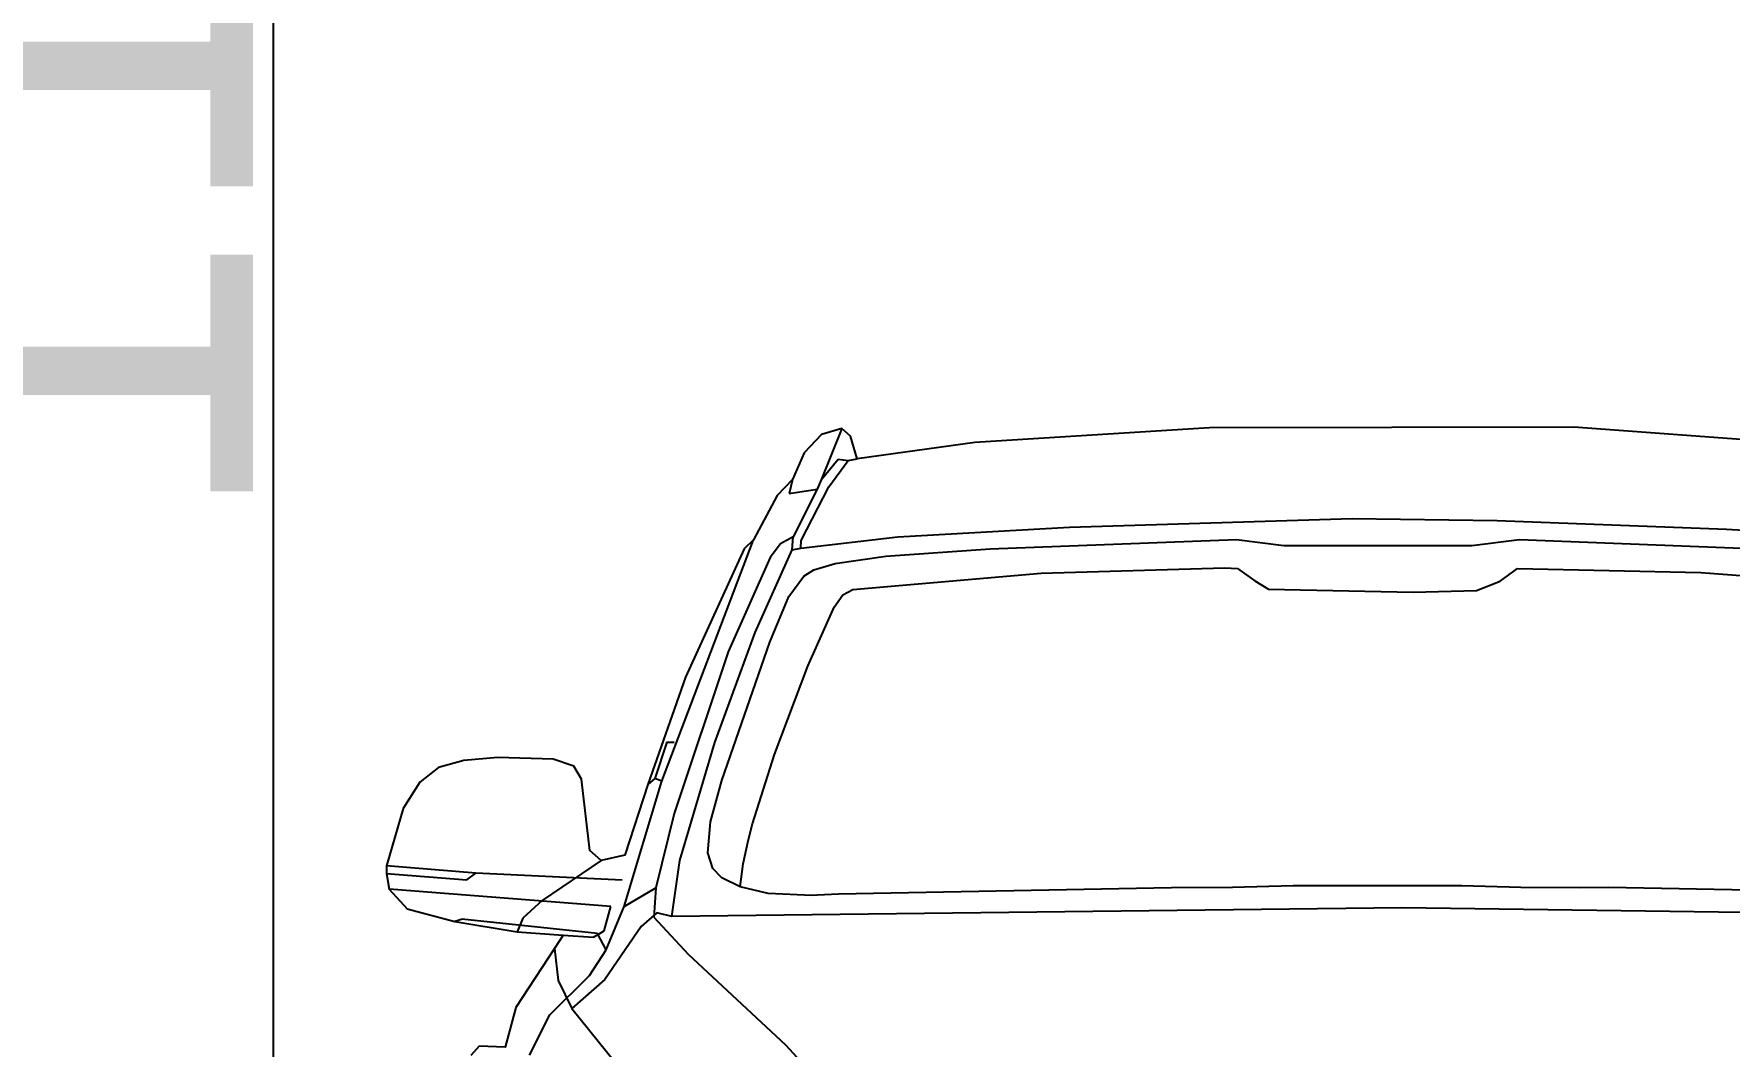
# Model space of a CAD drawing. Header units: inches. Extents: x 7915 to 10666, y -851 to 1175.
# Drawn here: x 8225.5 to 8290.3, y 713.8 to 752.4 of the extents above; entities that cross this region are included whole.
import ezdxf

# ---------------------------------------------------------------- set-up
doc = ezdxf.new("R2010")
doc.units = ezdxf.units.IN
doc.header["$LTSCALE"] = 10
doc.header["$MEASUREMENT"] = 0
doc.linetypes.add('HIDDEN', pattern=[9.525, 6.35, -3.175])
for name, color, linetype in [('CAR1', 250, 'Continuous'), ('dim', 1, 'Continuous'), ('WALL', 4, 'Continuous')]:
    doc.layers.add(name, color=color, linetype=linetype)
doc.styles.add('3-16', font='arial.ttf', dxfattribs={"height": 15})
doc.dimstyles.new('3-16 INCH', dxfattribs={"dimtxt": 15, "dimasz": 9, "dimexe": 3, "dimexo": 0.5, "dimgap": 0.5, "dimtad": 1, "dimdec": 4, "dimzin": 0, "dimdsep": 46, "dimlunit": 4, "dimtxsty": '3-16', "dimblk": 'ARCHTICK', "dimcen": 8, "dimdle": 3, "dimclrd": 1, "dimclre": 8, "dimclrt": 2, "dimadec": 3, "dimazin": 0, "dimtfac": 1, "dimtdec": 4, "dimtofl": 0, "dimtmove": 2, "dimatfit": 3, "dimldrblk": 'AERO', "dimfxl": 0, "dimtolj": 1, "dimtzin": 0, "dimarcsym": 0})

# ---------------------------------------------------------------- blocks, each defined once
blk = doc.blocks.new('A$C05ee71f7')
blk.add_wipeout([(57.797, 59.508), (58.053, 60.35), (58.439, 60.671), (59.152, 60.45), (59.737, 59.908), (60.293, 58.71), (60.878, 58.096), (61.791, 56.427), (62.119, 56.099), (64.116, 51.777), (64.116, 51.777), (66.112, 46.528), (66.74, 44.232), (67.311, 44.189), (67.999, 44.386), (68.594, 47.127), (68.994, 47.784), (69.607, 48.069), (72.103, 48.097), (73.587, 47.912), (74.514, 47.598), (75.213, 47.142), (75.869, 46.3), (75.869, 46.3), (76.445, 43.95), (76.382, 43.162), (75.798, 42.392), (74.785, 42.05), (74.542, 41.921), (74.271, 41.878), (73.701, 41.864), (69.037, 41.336), (70.862, 38.555), (71.268, 37.056), (72.175, 37.086), (72.488, 36.915), (72.588, 36.044), (72.66, 35.089), (71.804, 34.675), (72.331, 32.521), (72.474, 31.822), (72.488, 29.512), (72.574, 26.459), (72.331, 24.748), (72.389, 1.797), (72.16, 0.827), (71.59, 0), (63.545, 0), (62.96, 0.884), (62.746, 1.954), (62.746, 7.474), (58.781, 7.431), (58.324, 7.702), (58.318, 8.615), (17.43, 8.615), (17.473, 7.702), (17.031, 7.431), (13.151, 7.46), (13.151, 1.797), (12.923, 0.827), (12.352, 0), (4.322, 0), (3.68, 0.998), (3.509, 1.968), (3.552, 24.662), (3.409, 29.141), (3.409, 29.141), (3.295, 29.426), (3.195, 31.223), (3.366, 31.879), (3.48, 32.536), (3.994, 34.647), (3.138, 35.103), (3.209, 36.044), (3.224, 36.715), (3.537, 37.071), (4.536, 37.029), (4.935, 38.541), (6.419, 40.794), (6.747, 41.308), (4.992, 41.436), (2.61, 41.836), (0.785, 42.321), (0.1, 43.062), (0, 43.661), (0, 43.961), (0.628, 46.143), (1.269, 47.156), (1.983, 47.712), (2.953, 47.983), (4.251, 48.097), (6.362, 48.04), (7.16, 47.769), (7.446, 47.27), (7.774, 44.546), (8.202, 44.161), (9.1, 44.36), (9.985, 47.07), (11.425, 51.164), (13.665, 56.071), (14.021, 56.413), (14.934, 58.11), (15.519, 58.724), (15.961, 59.737), (16.632, 60.435), (17.402, 60.664), (17.73, 60.378), (17.987, 59.508), (22.494, 60.136), (31.466, 60.692), (45.387, 60.721), (53.332, 60.136)]).dxf.layer = 'CAR1'
at = {"layer": 'CAR1'}
for p, q in [((17.402, 60.664), (16.617, 58.71)), ((16.617, 58.71), (17.259, 59.494)), ((16.903, 58.439), (17.644, 59.451)), ((17.259, 59.494), (17.644, 59.451)), ((17.644, 59.451), (17.987, 59.508)), ((15.519, 58.724), (15.391, 58.182)), ((15.391, 58.182), (16.46, 58.353)), ((16.46, 58.353), (15.547, 56.527)), ((15.847, 56.385), (16.903, 58.439)), ((16.617, 58.71), (16.46, 58.353)), ((26.103, 56.898), (36.915, 57.226)), ((36.915, 57.226), (42.463, 57.155)), ((42.463, 57.155), (51.235, 56.827)), ((10.527, 47.199), (14.021, 56.413)), ((15.547, 56.527), (15.063, 56.256)), ((15.505, 56.028), (15.547, 56.527)), ((15.833, 56.099), (19.541, 56.527)), ((19.541, 56.527), (26.103, 56.898)), ((23.079, 56.071), (32.493, 56.427)), ((32.493, 56.427), (34.304, 56.199)), ((41.493, 56.199), (43.319, 56.427)), ((43.319, 56.427), (53.247, 56.042)), ((51.235, 56.827), (56.812, 56.484)), ((14.663, 55.743), (13.051, 52.134)), ((14.093, 52.876), (15.505, 56.028)), ((15.063, 56.256), (14.663, 55.743)), ((15.505, 56.028), (15.833, 56.099)), ((15.833, 56.099), (15.847, 56.385)), ((17.145, 55.514), (19.085, 55.786)), ((19.085, 55.786), (23.079, 56.071)), ((34.304, 56.199), (41.493, 56.199)), ((15.947, 55.03), (16.332, 55.272)), ((16.332, 55.272), (17.145, 55.514)), ((17.83, 54.516), (25.019, 55.144)), ((25.019, 55.144), (32.051, 55.343)), ((32.051, 55.343), (32.536, 55.315)), ((32.536, 55.315), (33.192, 54.844)), ((42.577, 54.83), (43.233, 55.315)), ((43.233, 55.315), (50.251, 55.172)), ((50.251, 55.172), (55.301, 54.787)), ((15.376, 54.245), (15.947, 55.03)), ((17.445, 54.316), (17.83, 54.516)), ((33.192, 54.844), (33.719, 54.53)), ((33.719, 54.53), (39.254, 54.416)), ((39.254, 54.416), (41.664, 54.473)), ((41.664, 54.473), (42.577, 54.83)), ((14.649, 52.505), (15.376, 54.245)), ((16.104, 51.592), (17.116, 53.846)), ((17.116, 53.846), (17.445, 54.316)), ((12.552, 48.668), (14.093, 52.876)), ((12.809, 47.213), (14.649, 52.505)), ((13.051, 52.134), (10.997, 45.958)), ((14.834, 48.211), (16.104, 51.592)), ((10.712, 48.682), (10.256, 47.299)), ((10.712, 48.682), (10.99, 48.668)), ((10.99, 48.668), (10.712, 48.682)), ((11.211, 44.161), (12.552, 48.668)), ((13.993, 45.558), (14.834, 48.211)), ((9.086, 42.406), (10.527, 47.199)), ((10.256, 47.299), (9.985, 47.07)), ((10.527, 47.199), (10.256, 47.299)), ((12.381, 45.644), (12.809, 47.213)), ((10.997, 45.958), (10.298, 43.119)), ((12.281, 44.46), (12.381, 45.644)), ((13.822, 44.917), (13.993, 45.558)), ((13.636, 44.032), (13.822, 44.917)), ((8.202, 44.161), (5.941, 42.634)), ((10.898, 42.021), (11.211, 44.161)), ((12.467, 43.861), (12.281, 44.46)), ((3.409, 43.676), (0, 43.961)), ((0, 43.661), (3.067, 43.419)), ((3.067, 43.419), (3.409, 43.676)), ((9, 43.405), (3.409, 43.676)), ((12.809, 43.504), (12.467, 43.861)), ((13.522, 43.162), (12.809, 43.504)), ((13.522, 43.162), (13.636, 44.032)), ((8.573, 42.406), (0.1, 43.062)), ((9.086, 42.406), (10.298, 43.119)), ((10.298, 43.119), (10.213, 41.992)), ((14.592, 42.905), (13.522, 43.162)), ((16.261, 42.82), (14.592, 42.905)), ((16.475, 42.834), (16.261, 42.82)), ((17.273, 42.877), (16.475, 42.834)), ((30.011, 43.119), (17.273, 42.877)), ((32.336, 43.134), (30.011, 43.119)), ((34.661, 43.191), (32.336, 43.134)), ((41.108, 43.191), (34.661, 43.191)), ((43.362, 43.134), (41.108, 43.191)), ((45.63, 43.119), (43.362, 43.134)), ((46.714, 43.134), (45.63, 43.119)), ((54.944, 42.977), (46.714, 43.134)), ((5.941, 42.634), (5.206, 41.964)), ((8.316, 41.479), (8.573, 42.406)), ((8.387, 40.752), (9.086, 42.406)), ((10.327, 42.164), (9.728, 41.636)), ((10.898, 42.021), (10.327, 42.164)), ((38.812, 42.349), (10.898, 42.021)), ((64.914, 42.007), (38.812, 42.349)), ((2.896, 41.921), (2.61, 41.836)), ((8.059, 41.379), (2.873, 41.921)), ((5.206, 41.964), (4.992, 41.436)), ((9.728, 41.636), (8.344, 39.61)), ((10.213, 41.992), (11.525, 40.58)), ((6.747, 41.308), (7.902, 41.236)), ((7.902, 41.236), (8.316, 41.479)), ((8.387, 40.752), (8.059, 41.379)), ((6.419, 40.794), (6.561, 39.582)), ((7.759, 39.767), (8.387, 40.752)), ((11.525, 40.58), (15.248, 37.114)), ((6.233, 38.27), (7.759, 39.767)), ((6.561, 39.582), (7.075, 38.512)), ((8.344, 39.61), (7.075, 38.512)), ((5.463, 36.729), (6.233, 38.27)), ((7.075, 38.512), (9.999, 34.889)), ((15.248, 37.114), (16.389, 35.888))]:
    blk.add_line(p, q, dxfattribs=at)
blk.add_lwpolyline([(53.332, 60.136), (45.387, 60.721), (31.466, 60.692), (22.494, 60.136), (17.987, 59.508), (17.73, 60.378), (17.402, 60.664), (16.632, 60.435), (15.961, 59.737), (15.519, 58.724), (14.934, 58.11), (14.021, 56.413), (13.665, 56.071), (11.425, 51.164), (9.985, 47.07), (9.1, 44.36), (8.202, 44.161), (7.774, 44.546), (7.446, 47.27), (7.16, 47.769), (6.362, 48.04), (4.251, 48.097), (2.953, 47.983), (1.983, 47.712), (1.269, 47.156), (0.628, 46.143), (0, 43.961), (0, 43.661), (0.1, 43.062), (0.785, 42.321), (2.61, 41.836), (4.992, 41.436), (6.747, 41.308), (6.419, 40.794), (4.935, 38.541), (4.536, 37.029), (3.537, 37.071), (3.224, 36.715)], dxfattribs=at)
blk = doc.blocks.new('_ArchTick')
at = {"color": 0, "const_width": 0.15}
blk.add_lwpolyline([(-0.5, -0.5), (0.5, 0.5)], dxfattribs=at)
blk = doc.blocks.new('*D306')
at = {"layer": 'Defpoints', "color": 0}
for p in [(8270.955, 814.694), (8234.673, 676.694), (8270.955, 676.694)]:
    blk.add_point(p, dxfattribs=at)
at = {"layer": 'dim', "color": 1, "lineweight": -2}
blk.add_line((8234.673, 817.694), (8234.673, 673.694), dxfattribs=at)
at = {"layer": 'dim', "color": 8, "linetype": 'HIDDEN', "lineweight": -2}
for p, q in [((8270.455, 814.694), (8231.673, 814.694)), ((8270.455, 676.694), (8231.673, 676.694))]:
    blk.add_line(p, q, dxfattribs=at)
at = {"layer": 'dim', "color": 1, "lineweight": -2, "xscale": 9, "yscale": 9, "zscale": 9}
for p, rotation in [((8234.673, 814.694), 90), ((8234.673, 676.694), 270)]:
    blk.add_blockref('_ArchTick', p, dxfattribs=dict(at, rotation=rotation))
at = {"layer": 'dim', "color": 2, "insert": (8226.514, 760.057), "char_height": 15, "attachment_point": 5, "rotation": 90, "style": '3-16'}
blk.add_mtext('\\A1;11\'-6"', dxfattribs=at)
blk = doc.blocks.new('AERO')
blk.add_line((0, 0), (-1, 0))
blk.add_lwpolyline([(-0.7071, 0.7071), (0, 0), (-0.7071, -0.7071)])

msp = doc.modelspace()

# ---------------------------------------------------------------- block references
at = {"layer": 'WALL'}
msp.add_blockref('A$C05ee71f7', (8239.01822, 676.69404), dxfattribs=at)

# ---------------------------------------------------------------- next in the draw order: dimensions: what is measured, and where the dimension line sits
at = {"layer": 'dim'}
dim = msp.add_linear_dim(base=(8234.67265, 676.69404), p1=(8270.95494, 814.69404), p2=(8270.95494, 676.69404), angle=90, dimstyle='3-16 INCH', dxfattribs=at)
dim.commit()
dim.dimension.update_dxf_attribs({"geometry": '*D306', "text_midpoint": (8226.51406, 760.0573), "dimtype": 160})

doc.saveas('drawing.dxf')
